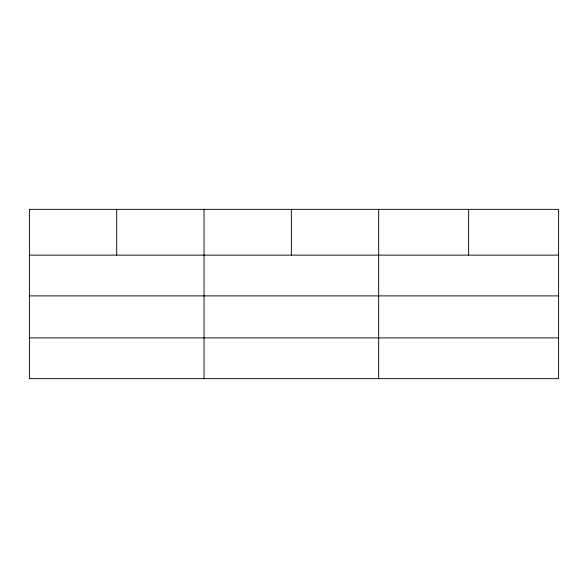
<?xml version="1.0" encoding="UTF-8"?>
<svg xmlns="http://www.w3.org/2000/svg" width="588" height="588" viewBox="0 0 588 588"><rect width="100%" height="100%" fill="white"/><g stroke="black" fill="none" stroke-linecap="round" stroke-linejoin="round"><path stroke-width="0.88" d="M29.4 255.133L558.6 255.133M29.4 295.896L558.6 295.896M29.4 337.887L558.6 337.887M468.636 209.35L468.636 255.133M378.672 209.35L378.672 378.65M291.354 209.35L291.354 255.133M204.036 209.35L204.036 378.65M116.718 209.35L116.718 255.133M558.6 209.35L29.4 209.35L29.4 378.65L558.6 378.65L558.6 209.35"/></g></svg>
